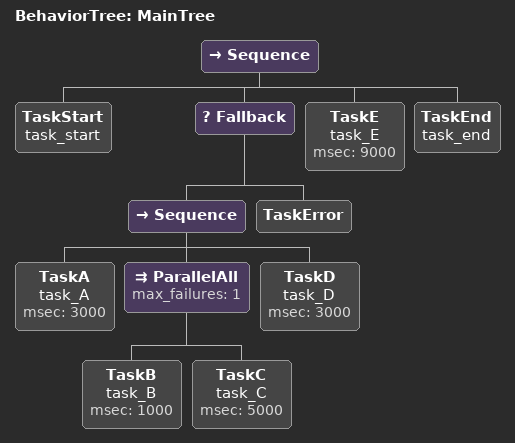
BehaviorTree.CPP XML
<?xml version="1.0" encoding="UTF-8"?>
<root BTCPP_format="4">
  <BehaviorTree ID="MainTree">
    <Sequence>
      <TaskStart name="task_start"/>
      <Fallback>
        <Sequence>
          <TaskA name="task_A"
                 msec="3000"/>
          <ParallelAll max_failures="1">
            <TaskB name="task_B"
                   msec="1000"/>
            <TaskC name="task_C"
                   msec="5000"/>
          </ParallelAll>
          <TaskD name="task_D"
                 msec="3000"/>
        </Sequence>
        <TaskError/>
      </Fallback>
      <TaskE name="task_E"
             msec="9000"/>
      <TaskEnd name="task_end"/>
    </Sequence>
  </BehaviorTree>

</root>
